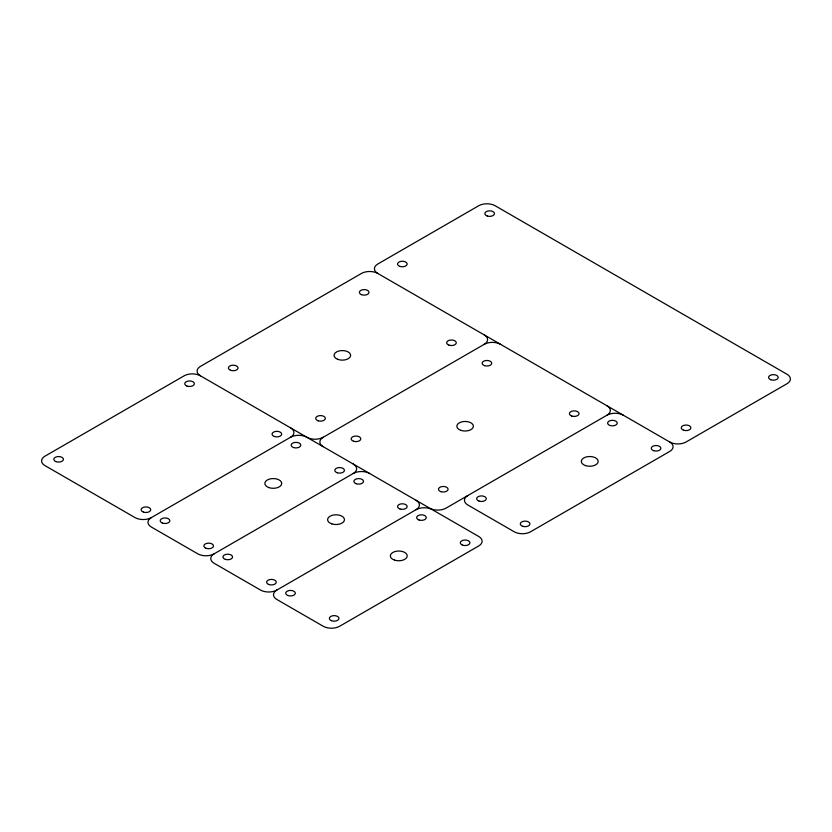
<?xml version="1.0" encoding="UTF-8"?>
<svg xmlns="http://www.w3.org/2000/svg" width="832" height="832" viewBox="0 0 832 832"><rect width="100%" height="100%" fill="white"/><g stroke="black" fill="none" stroke-linecap="round" stroke-linejoin="round"><path stroke-width="1.25" d="M623.334 415.21A11.575 6.687 0 0 0 606.965 415.21L446.004 508.144A11.575 6.687 0 0 1 429.645 508.144L200.481 375.835A11.575 6.687 0 0 0 184.111 375.835L44.98 456.165A11.575 6.687 0 0 0 44.98 465.618L135.013 517.587A11.575 6.687 0 0 0 151.372 517.587L290.514 437.268A11.575 6.687 0 0 1 306.873 437.268A11.575 6.687 0 0 0 323.242 437.268L484.203 344.334A11.575 6.687 0 0 1 500.573 344.334M151.372 517.587A11.575 6.687 0 0 0 151.372 527.041L197.756 553.821A11.575 6.687 0 0 0 214.126 553.821L353.257 473.491A11.575 6.687 0 0 1 369.626 473.491M276.869 590.044L416 509.714A11.575 6.687 0 0 1 432.37 509.714L478.743 536.494A11.575 6.687 0 0 1 478.743 545.938L339.612 626.267A11.575 6.687 0 0 1 323.242 626.267L276.869 599.487A11.575 6.687 0 0 1 276.869 590.044A11.575 6.687 0 0 1 260.499 590.044L214.126 563.264A11.575 6.687 0 0 1 214.126 553.821M377.811 273.458L669.708 441.99A11.575 6.687 0 0 0 686.078 441.99L787.02 383.708A11.575 6.687 0 0 0 787.02 374.265L495.113 205.733A11.575 6.687 0 0 0 478.743 205.733L377.811 264.004A11.575 6.687 0 0 0 377.811 273.458A11.575 6.687 0 0 0 361.442 273.458L200.481 366.382A11.575 6.687 0 0 0 200.481 375.835M290.514 427.814A11.575 6.687 0 0 1 290.514 437.268M353.257 464.038A11.575 6.687 0 0 1 353.257 473.491M416 500.261A11.575 6.687 0 0 1 416 509.714M323.242 446.711A11.575 6.687 0 0 1 323.242 437.268M484.203 334.89A11.575 6.687 0 0 1 484.203 344.334M606.965 405.766A11.575 6.687 0 0 1 606.965 415.21M669.708 441.99A11.575 6.687 0 0 1 669.708 451.443L530.577 531.762A11.575 6.687 0 0 1 514.207 531.762L467.834 504.993A11.575 6.687 0 0 1 467.834 495.539M186.867 386.017A4.826 2.787 0 0 0 194.376 383.906A4.826 2.787 0 0 0 187.46 381.212A4.826 2.787 0 0 0 186.867 386.017M274.456 436.519A4.826 2.787 0 0 0 281.694 434.117A4.826 2.787 0 0 0 274.456 431.704A4.826 2.787 0 0 0 274.456 436.519M55.921 461.614A4.826 2.787 0 0 0 63.43 459.514A4.826 2.787 0 0 0 56.514 456.81A4.826 2.787 0 0 0 55.921 461.614M143.51 512.127A4.826 2.787 0 0 0 150.748 509.714A4.826 2.787 0 0 0 143.51 507.302A4.826 2.787 0 0 0 143.51 512.127M269.058 487.656A8.445 4.878 0 0 0 281.726 483.434A8.445 4.878 0 0 0 269.058 479.211A8.445 4.878 0 0 0 269.058 487.656M205.962 548.246A4.826 2.787 0 0 0 213.481 546.135A4.826 2.787 0 0 0 206.554 543.431A4.826 2.787 0 0 0 205.962 548.246M162.604 523.151A4.826 2.787 0 0 0 169.842 520.738A4.826 2.787 0 0 0 162.604 518.326A4.826 2.787 0 0 0 162.604 523.151M293.55 447.554A4.826 2.787 0 0 0 300.789 445.141A4.826 2.787 0 0 0 293.55 442.728A4.826 2.787 0 0 0 293.55 447.554M337.199 472.753A4.826 2.787 0 0 0 344.438 470.34A4.826 2.787 0 0 0 337.199 467.927A4.826 2.787 0 0 0 337.199 472.753M331.802 523.879A8.445 4.878 0 0 0 344.469 519.657A8.445 4.878 0 0 0 331.802 515.434A8.445 4.878 0 0 0 331.802 523.879M268.705 584.47A4.826 2.787 0 0 0 276.224 582.369A4.826 2.787 0 0 0 269.308 579.665A4.826 2.787 0 0 0 268.705 584.47M225.347 559.374A4.826 2.787 0 0 0 232.586 556.962A4.826 2.787 0 0 0 225.347 554.559A4.826 2.787 0 0 0 225.347 559.374M356.002 483.673A4.826 2.787 0 0 0 363.522 481.562A4.826 2.787 0 0 0 356.606 478.858A4.826 2.787 0 0 0 356.002 483.673M399.953 508.976A4.826 2.787 0 0 0 407.181 506.563A4.826 2.787 0 0 0 399.953 504.15A4.826 2.787 0 0 0 399.953 508.976M394.555 560.113A8.445 4.878 0 0 0 407.222 555.89A8.445 4.878 0 0 0 394.555 551.668A8.445 4.878 0 0 0 394.555 560.113M331.458 620.703A4.826 2.787 0 0 0 338.967 618.592A4.826 2.787 0 0 0 332.051 615.888A4.826 2.787 0 0 0 331.458 620.703M287.81 595.494A4.826 2.787 0 0 0 295.318 593.393A4.826 2.787 0 0 0 288.402 590.689A4.826 2.787 0 0 0 287.81 595.494M419.047 520A4.826 2.787 0 0 0 426.275 517.587A4.826 2.787 0 0 0 419.047 515.174A4.826 2.787 0 0 0 419.047 520M462.696 545.199A4.826 2.787 0 0 0 469.924 542.786A4.826 2.787 0 0 0 462.696 540.384A4.826 2.787 0 0 0 462.696 545.199M337.522 359.258A8.299 4.794 0 0 0 350.594 355.815A8.299 4.794 0 0 0 338.905 351A8.299 4.794 0 0 0 337.522 359.258M449.051 345.176A4.826 2.787 0 0 0 456.29 342.763A4.826 2.787 0 0 0 449.051 340.35A4.826 2.787 0 0 0 449.051 345.176M361.462 294.663A4.826 2.787 0 0 0 368.982 292.562A4.826 2.787 0 0 0 362.055 289.858A4.826 2.787 0 0 0 361.462 294.663M230.516 370.271A4.826 2.787 0 0 0 238.025 368.16A4.826 2.787 0 0 0 231.109 365.456A4.826 2.787 0 0 0 230.516 370.271M318.105 420.774A4.826 2.787 0 0 0 325.343 418.361A4.826 2.787 0 0 0 318.105 415.948A4.826 2.787 0 0 0 318.105 420.774M440.866 491.65A4.826 2.787 0 0 0 448.105 489.237A4.826 2.787 0 0 0 440.866 486.824A4.826 2.787 0 0 0 440.866 491.65M353.569 441.251A4.826 2.787 0 0 0 360.807 438.838A4.826 2.787 0 0 0 353.569 436.426A4.826 2.787 0 0 0 353.569 441.251M484.515 365.643A4.826 2.787 0 0 0 491.754 363.241A4.826 2.787 0 0 0 484.515 360.828A4.826 2.787 0 0 0 484.515 365.643M571.813 416.052A4.826 2.787 0 0 0 579.051 413.639A4.826 2.787 0 0 0 571.813 411.226A4.826 2.787 0 0 0 571.813 416.052M460.959 430.383A8.299 4.794 0 0 0 473.398 426.234A8.299 4.794 0 0 0 460.959 422.094A8.299 4.794 0 0 0 460.959 430.383M770.671 379.714A4.826 2.787 0 0 0 778.19 377.614A4.826 2.787 0 0 0 771.274 374.91A4.826 2.787 0 0 0 770.671 379.714M487.25 216.018A4.826 2.787 0 0 0 494.478 213.606A4.826 2.787 0 0 0 487.25 211.193A4.826 2.787 0 0 0 487.25 216.018M399.953 266.417A4.826 2.787 0 0 0 407.181 264.004A4.826 2.787 0 0 0 399.953 261.602A4.826 2.787 0 0 0 399.953 266.417M683.665 430.227A4.826 2.787 0 0 0 690.903 427.814A4.826 2.787 0 0 0 683.665 425.402A4.826 2.787 0 0 0 683.665 430.227M653.661 450.694A4.826 2.787 0 0 0 660.889 448.292A4.826 2.787 0 0 0 653.661 445.879A4.826 2.787 0 0 0 653.661 450.694M610.012 425.495A4.826 2.787 0 0 0 617.24 423.093A4.826 2.787 0 0 0 610.012 420.68A4.826 2.787 0 0 0 610.012 425.495M479.066 501.103A4.826 2.787 0 0 0 486.294 498.69A4.826 2.787 0 0 0 479.066 496.278A4.826 2.787 0 0 0 479.066 501.103M522.714 526.302A4.826 2.787 0 0 0 529.942 523.89A4.826 2.787 0 0 0 522.714 521.477A4.826 2.787 0 0 0 522.714 526.302M585.52 465.608A8.445 4.878 0 0 0 598.187 461.386A8.445 4.878 0 0 0 585.52 457.163A8.445 4.878 0 0 0 585.52 465.608"/></g></svg>
